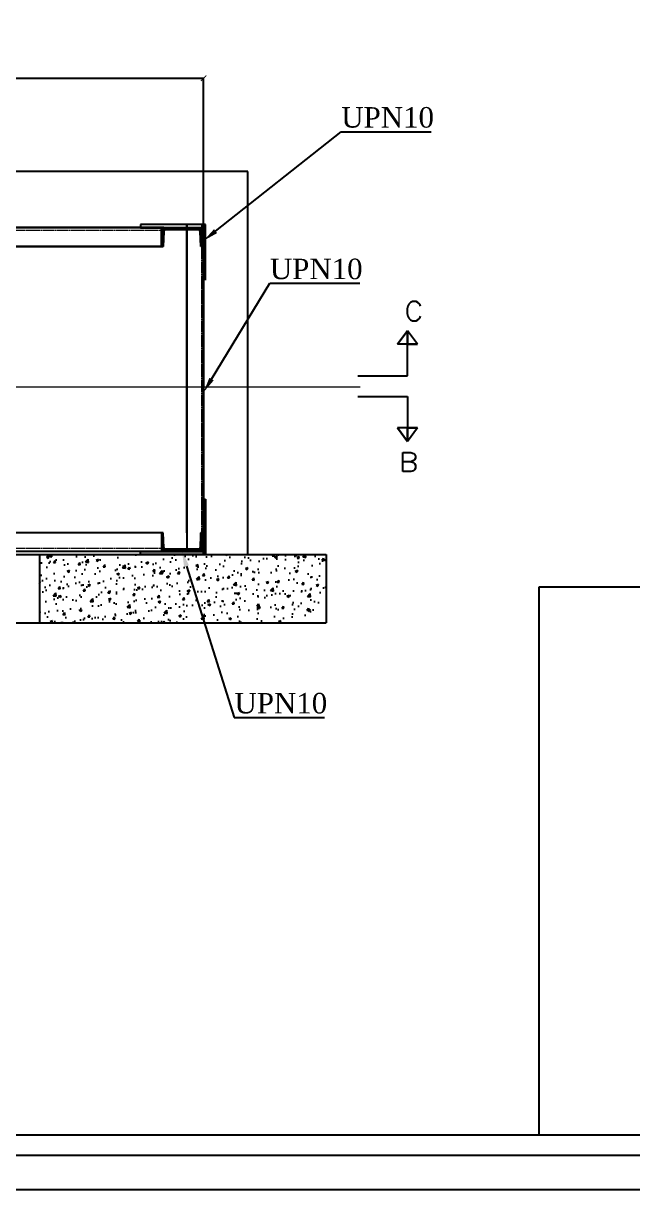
# Model space of a CAD drawing. Header units: millimetres. Extents: x -23396 to 106750, y 116 to 66281.
# Drawn here: x 13692 to 22626, y 34682 to 51782 of the extents above; entities that cross this region are included whole.
import ezdxf
from ezdxf import colors
from ezdxf.entities.mleader import LeaderData, LeaderLine
from ezdxf.math import Vec2, Vec3

# ---------------------------------------------------------------- set-up
doc = ezdxf.new("R2010")
doc.units = ezdxf.units.MM
doc.linetypes.add('ACAD_ISO02W100', pattern=[15, 12, -3])
doc.linetypes.add('CENTER', pattern=[50.8, 31.75, -6.35, 6.35, -6.35])
doc.layers.add('CL', color=2, linetype='CENTER', lineweight=0)
doc.layers.add('DL', color=8, linetype='ACAD_ISO02W100', lineweight=0)
doc.styles.add('Century Gothic$001H0', font='cent.shx')
doc.styles.add('nassar2', font='cent.shx', dxfattribs={"height": 60})
doc.dimstyles.new('Copy of ISO-25', dxfattribs={"dimtxt": 250, "dimasz": 80, "dimexe": 1.25, "dimexo": 0.625, "dimtad": 1, "dimtxsty": 'Century Gothic$001H0', "dimblk": 'ARCHTICK', "dimcen": 2.5, "dimadec": 0, "dimazin": 0, "dimtfac": 1, "dimtmove": 0, "dimatfit": 3, "dimfxl": 1, "dimarcsym": 0})

# ---------------------------------------------------------------- blocks, each defined once
blk = doc.blocks.new('_ArchTick')
at = {"color": 0, "linetype": 'ByBlock', "const_width": 0.15}
blk.add_lwpolyline([(-0.5, -0.5), (0.5, 0.5)], dxfattribs=at)
blk = doc.blocks.new('*D51')
at = {"color": 0, "lineweight": -2, "transparency": 16777216}
for p, q in [((15753, 48790), (3677, 48790)), ((3678, 44040), (3678, 48790)), ((15796, 44040), (3677, 44040))]:
    blk.add_line(p, q, dxfattribs=at)
at = {"layer": 'Defpoints', "color": 0, "transparency": 16777216}
for p in [(3678, 48790), (15753, 48790), (15797, 44040)]:
    blk.add_point(p, dxfattribs=at)
at = {"color": 0, "lineweight": -2, "transparency": 16777216, "xscale": 80, "yscale": 80, "zscale": 80}
for p, rotation in [((3678, 48790), 90), ((3678, 44040), 270)]:
    blk.add_blockref('_ArchTick', p, dxfattribs=dict(at, rotation=rotation))
at = {"color": 0, "transparency": 16777216, "insert": (3552, 46415), "char_height": 250, "attachment_point": 5, "rotation": 90, "style": 'Century Gothic$001H0'}
blk.add_mtext('SHAFT DEPTH 950', dxfattribs=at)
blk = doc.blocks.new('*D55')
at = {"color": 0, "lineweight": -2, "transparency": 16777216}
for p, q in [((6335, 45751), (6335, 50977)), ((6335, 50976), (16335, 50976)), ((16335, 46374), (16335, 50977))]:
    blk.add_line(p, q, dxfattribs=at)
at = {"layer": 'Defpoints', "color": 0, "transparency": 16777216}
for p in [(16335, 50976), (16335, 46373), (6335, 45751)]:
    blk.add_point(p, dxfattribs=at)
at = {"color": 0, "lineweight": -2, "transparency": 16777216, "xscale": 80, "yscale": 80, "zscale": 80, "rotation": 180}
blk.add_blockref('_ArchTick', (6335, 50976), dxfattribs=at)
at = {"color": 0, "lineweight": -2, "transparency": 16777216, "xscale": 80, "yscale": 80, "zscale": 80}
blk.add_blockref('_ArchTick', (16335, 50976), dxfattribs=at)
at = {"color": 0, "transparency": 16777216, "insert": (11335, 51102), "char_height": 250, "attachment_point": 5, "style": 'Century Gothic$001H0'}
blk.add_mtext('SHAFT WIDTH 2000', dxfattribs=at)

msp = doc.modelspace()

# ---------------------------------------------------------------- hatches: boundary and pattern name
at = {"linetype": 'Continuous'}
h = msp.add_hatch(dxfattribs=at)
h.set_pattern_fill('ANSI31', color=4, scale=5)
h.set_pattern_definition([(45, (357443.5189, 1082318.335), (-0.44194173824, 0.44194173824), [])])
h.paths.add_polyline_path([(16315.8, 48511.891), (16292.515, 48511.891), (16284.12, 48727.791), (16284.12, 48732.041), (16281.965, 48736.241), (16279.835, 48740.491), (16277.7, 48744.741), (16275.635, 48746.841), (16271.365, 48748.991), (16267.17, 48751.041), (16262.88, 48753.191), (16258.685, 48753.191), (15773.965, 48753.191), (15769.77, 48753.191), (15765.48, 48751.041), (15761.285, 48748.991), (15757.015, 48746.841), (15754.95, 48744.741), (15752.815, 48740.491), (15750.685, 48736.241), (15750.665, 48727.791), (15742.2, 48511.891), (15718.915, 48511.891), (15718.915, 48784.941), (16307.4, 48784.941), (16309.465, 48782.841), (16311.6, 48782.841), (16313.735, 48780.691), (16315.8, 48778.641)])
h = msp.add_hatch(dxfattribs=at)
h.set_pattern_fill('ANSI31', color=4, scale=5)
h.set_pattern_definition([(45, (357443.5189, 1088037.895), (-0.44194173824, 0.44194173824), [])])
h.paths.add_polyline_path([(16315.8, 44312.791), (16292.515, 44312.791), (16284.12, 44096.891), (16284.12, 44092.641), (16281.965, 44088.441), (16279.835, 44084.191), (16277.7, 44079.941), (16275.635, 44077.841), (16271.365, 44075.691), (16267.17, 44073.641), (16262.88, 44071.491), (16258.685, 44071.491), (15773.965, 44071.491), (15769.77, 44071.491), (15765.48, 44073.641), (15761.285, 44075.691), (15757.015, 44077.841), (15754.95, 44079.941), (15752.815, 44084.191), (15750.685, 44088.441), (15750.665, 44096.891), (15742.2, 44312.791), (15718.915, 44312.791), (15718.915, 44039.741), (16307.4, 44039.741), (16309.465, 44041.841), (16311.6, 44041.841), (16313.735, 44043.991), (16315.8, 44046.041)])
h = msp.add_hatch()
h.set_pattern_fill('AR-CONC', color=4, scale=2)
h.paths.add_polyline_path([(18130.528, 42993.141), (18130.528, 43993.141), (13928.522, 43993.141), (13928.522, 42993.141)])

# ---------------------------------------------------------------- linework, layer by layer
at = {"color": 0}
for p, q in [((16982.615, 49610.481), (5896.76, 49610.481)), ((16982.615, 43993.141), (16982.615, 49610.481)), ((16301.015, 48784.941), (6364.525, 48784.941)), ((16334.915, 48831.541), (15407.765, 48831.541)), ((15407.765, 48831.541), (15407.765, 48784.941)), ((15407.765, 48784.941), (16334.915, 48784.941)), ((15718.915, 48511.891), (15718.915, 48784.941)), ((15718.915, 48511.891), (15718.915, 48784.941)), ((15742.2, 48784.941), (15718.915, 48784.941)), ((15718.915, 48511.891), (15718.915, 48784.941)), ((15718.915, 48784.941), (16315.8, 48784.941)), ((15718.915, 48784.941), (16315.8, 48784.941)), ((16315.8, 48784.941), (15718.915, 48784.941)), ((15718.915, 48784.941), (16315.8, 48784.941)), ((15750.665, 48784.941), (15742.2, 48784.941)), ((15752.8, 48784.941), (15750.665, 48784.941)), ((15750.665, 48727.791), (15750.685, 48736.241)), ((15750.685, 48736.241), (15752.815, 48740.491)), ((15750.685, 48736.241), (15752.815, 48740.491)), ((15754.955, 48784.941), (15752.8, 48784.941)), ((15752.815, 48740.491), (15754.95, 48744.741)), ((15752.815, 48740.491), (15754.95, 48744.741)), ((15754.95, 48744.741), (15757.015, 48746.841)), ((15754.95, 48744.741), (15757.015, 48746.841)), ((15759.15, 48784.941), (15754.955, 48784.941)), ((15757.015, 48746.841), (15761.285, 48748.991)), ((15757.015, 48746.841), (15761.285, 48748.991)), ((15763.35, 48784.941), (15759.15, 48784.941)), ((15761.285, 48748.991), (15765.48, 48751.041)), ((15761.285, 48748.991), (15765.48, 48751.041)), ((15765.485, 48784.941), (15763.35, 48784.941)), ((15765.48, 48751.041), (15769.77, 48753.191)), ((15765.48, 48751.041), (15769.77, 48753.191)), ((15769.75, 48784.941), (15765.485, 48784.941)), ((15773.965, 48784.941), (15769.75, 48784.941)), ((15769.77, 48753.191), (15773.965, 48753.191)), ((15769.77, 48753.191), (15773.965, 48753.191)), ((16258.685, 48784.941), (15773.965, 48784.941)), ((16258.685, 48753.191), (15773.965, 48753.191)), ((16258.685, 48753.191), (15773.965, 48753.191)), ((16258.685, 48753.191), (15773.965, 48753.191)), ((16089.365, 44312.791), (16089.365, 48831.541)), ((16089.365, 48831.541), (16089.365, 44071.491)), ((16262.88, 48784.941), (16258.685, 48784.941)), ((16262.88, 48753.191), (16258.685, 48753.191)), ((16262.88, 48753.191), (16258.685, 48753.191)), ((16267.17, 48784.941), (16262.88, 48784.941)), ((16267.17, 48751.041), (16262.88, 48753.191)), ((16267.17, 48751.041), (16262.88, 48753.191)), ((16271.365, 48784.941), (16267.17, 48784.941)), ((16271.365, 48748.991), (16267.17, 48751.041)), ((16271.365, 48748.991), (16267.17, 48751.041)), ((16275.635, 48784.941), (16271.365, 48784.941)), ((16275.635, 48746.841), (16271.365, 48748.991)), ((16275.635, 48746.841), (16271.365, 48748.991)), ((16277.7, 48784.941), (16275.635, 48784.941)), ((16277.7, 48744.741), (16275.635, 48746.841)), ((16277.7, 48744.741), (16275.635, 48746.841)), ((16279.835, 48784.941), (16277.7, 48784.941)), ((16279.835, 48740.491), (16277.7, 48744.741)), ((16279.835, 48740.491), (16277.7, 48744.741)), ((16281.965, 48784.941), (16279.835, 48784.941)), ((16281.965, 48736.241), (16279.835, 48740.491)), ((16281.965, 48736.241), (16279.835, 48740.491)), ((16284.12, 48784.941), (16281.965, 48784.941)), ((16284.12, 48732.041), (16281.965, 48736.241)), ((16284.12, 48732.041), (16281.965, 48736.241)), ((16292.515, 48784.941), (16284.12, 48784.941)), ((16307.4, 48784.941), (16292.515, 48784.941)), ((16309.465, 48782.841), (16307.4, 48784.941)), ((16311.6, 48782.841), (16309.465, 48782.841)), ((16311.6, 48782.841), (16309.465, 48782.841)), ((16313.735, 48780.691), (16311.6, 48782.841)), ((16313.735, 48780.691), (16311.6, 48782.841)), ((16315.8, 48778.641), (16313.735, 48780.691)), ((16315.8, 48778.641), (16313.735, 48780.691)), ((16315.8, 48784.941), (16315.8, 48511.891)), ((16315.8, 48511.891), (16315.8, 48778.641)), ((16315.8, 48511.891), (16315.8, 48778.641)), ((16315.8, 48778.641), (16315.8, 48511.891)), ((16315.8, 48778.641), (16315.8, 48511.891)), ((16315.8, 48511.891), (16315.8, 48778.641)), ((16315.8, 48511.891), (16315.8, 48778.641)), ((16315.8, 48778.641), (16315.8, 48511.891)), ((16315.8, 48778.641), (16315.8, 48511.891)), ((16315.8, 48511.891), (16315.8, 48778.641)), ((16315.8, 48511.891), (16315.8, 48778.641)), ((16315.8, 48778.641), (16315.8, 48511.891)), ((16315.8, 48778.641), (16315.8, 48511.891)), ((16315.8, 48511.891), (16315.8, 48778.641)), ((16315.8, 48778.641), (16315.8, 48511.891)), ((16315.8, 48778.641), (16315.8, 48511.891)), ((16315.8, 48776.491), (16315.8, 48778.641)), ((16315.8, 48511.891), (16315.8, 48776.491)), ((16315.8, 48511.891), (16315.8, 48776.491)), ((16334.915, 48784.941), (16334.915, 48831.541)), ((16334.915, 48831.541), (16334.915, 44039.741)), ((16334.915, 48831.541), (16334.915, 48018.691)), ((16364.565, 48831.541), (16334.915, 48831.541)), ((16334.915, 43993.141), (16334.915, 48784.941)), ((16364.565, 48018.691), (16364.565, 48831.541)), ((15750.665, 48727.791), (15742.2, 48511.891)), ((15750.665, 48727.791), (15742.2, 48511.891)), ((15750.665, 48727.791), (15742.2, 48511.891)), ((16284.12, 48732.041), (16284.12, 48727.791)), ((16284.12, 48727.791), (16284.12, 48727.791)), ((16284.12, 48727.791), (16284.12, 48727.791)), ((16292.515, 48511.891), (16284.12, 48727.791)), ((16292.515, 48511.891), (16284.12, 48727.791)), ((16292.515, 48511.891), (16284.12, 48727.791)), ((6914.845, 48511.891), (15742.2, 48511.891)), ((15735.865, 48511.891), (6914.845, 48511.891)), ((15742.2, 48511.891), (15718.915, 48511.891)), ((15742.2, 48511.891), (15718.915, 48511.891)), ((15742.2, 48511.891), (15718.915, 48511.891)), ((16089.365, 48511.891), (16089.365, 44312.791)), ((16089.365, 44312.791), (16089.365, 48511.891)), ((16307.4, 48511.891), (16292.515, 48511.891)), ((16307.4, 48511.891), (16292.515, 48511.891)), ((16315.8, 48511.891), (16292.515, 48511.891)), ((16309.465, 48511.891), (16307.4, 48511.891)), ((16309.465, 48511.891), (16307.4, 48511.891)), ((16311.6, 48511.891), (16309.465, 48511.891)), ((16311.6, 48511.891), (16309.465, 48511.891)), ((16311.6, 48511.891), (16311.6, 48511.891)), ((16311.6, 48511.891), (16311.6, 48511.891)), ((16313.735, 48511.891), (16311.6, 48511.891)), ((16313.735, 48511.891), (16311.6, 48511.891)), ((16313.735, 48511.891), (16313.735, 48511.891)), ((16313.735, 48511.891), (16313.735, 48511.891)), ((16315.8, 48511.891), (16313.735, 48511.891)), ((16315.8, 48511.891), (16313.735, 48511.891)), ((16315.8, 48511.891), (16315.8, 48511.891)), ((16315.8, 48511.891), (16315.8, 48511.891)), ((19330.424, 47635.093), (19317.724, 47594.843)), ((19317.724, 47594.843), (19317.724, 47529.293)), ((19343.124, 47662.593), (19330.424, 47635.093)), ((19370.624, 47688.043), (19343.124, 47662.593)), ((19396.024, 47702.843), (19370.624, 47688.043)), ((19451.074, 47702.843), (19396.024, 47702.843)), ((19476.474, 47688.043), (19451.074, 47702.843)), ((19503.974, 47662.593), (19476.474, 47688.043)), ((19516.674, 47635.093), (19503.974, 47662.593)), ((19317.724, 47529.293), (19330.424, 47489.043)), ((19330.424, 47489.043), (19343.124, 47461.543)), ((19343.124, 47461.543), (19370.624, 47436.093)), ((19370.624, 47436.093), (19396.024, 47421.293)), ((19396.024, 47421.293), (19451.074, 47421.293)), ((19451.074, 47421.293), (19476.474, 47436.093)), ((19476.474, 47436.093), (19503.974, 47461.543)), ((19503.974, 47461.543), (19516.674, 47489.043)), ((19180.124, 47076.293), (19326.174, 47273.143)), ((19326.174, 47273.143), (19180.124, 47076.293)), ((19472.224, 47076.293), (19326.174, 47273.143)), ((19326.174, 47273.143), (19326.174, 47076.293)), ((19326.174, 47273.143), (19326.174, 47076.293)), ((19472.224, 47076.293), (19326.174, 47273.143)), ((19326.174, 47273.143), (19326.174, 47076.293)), ((19326.174, 47273.143), (19326.174, 47076.293)), ((19326.174, 46612.743), (19326.174, 47273.143)), ((19472.224, 47076.293), (19326.174, 47273.143)), ((19326.174, 47076.293), (19180.124, 47076.293)), ((19326.174, 47076.293), (19180.124, 47076.293)), ((19472.224, 47076.293), (19180.124, 47076.293)), ((19326.174, 47076.293), (19472.224, 47076.293)), ((19326.174, 47076.293), (19472.224, 47076.293)), ((18595.924, 46612.743), (19326.174, 46612.743)), ((18595.924, 46312.743), (19326.174, 46312.743)), ((19326.174, 46312.743), (19326.174, 45652.343)), ((19326.174, 45849.193), (19180.124, 45849.193)), ((19326.174, 45849.193), (19180.124, 45849.193)), ((19180.124, 45849.193), (19326.174, 45652.343)), ((19472.224, 45849.193), (19180.124, 45849.193)), ((19326.174, 45652.343), (19180.124, 45849.193)), ((19472.224, 45849.193), (19326.174, 45652.343)), ((19326.174, 45652.343), (19326.174, 45849.193)), ((19326.174, 45849.193), (19472.224, 45849.193)), ((19326.174, 45652.343), (19326.174, 45849.193)), ((19472.224, 45849.193), (19326.174, 45652.343)), ((19326.174, 45652.343), (19326.174, 45849.193)), ((19326.174, 45849.193), (19472.224, 45849.193)), ((19326.174, 45652.343), (19326.174, 45849.193)), ((19472.224, 45849.193), (19326.174, 45652.343)), ((19254.263, 45209.206), (19254.263, 45488.606)), ((19254.263, 45488.606), (19374.863, 45488.606)), ((19374.863, 45488.606), (19415.113, 45475.906)), ((19374.863, 45355.256), (19254.263, 45355.256)), ((19415.113, 45370.056), (19374.863, 45355.256)), ((19374.863, 45355.256), (19415.113, 45342.506)), ((19415.113, 45475.906), (19427.813, 45463.156)), ((19427.813, 45382.756), (19415.113, 45370.056)), ((19415.113, 45342.506), (19427.813, 45329.856)), ((19427.813, 45463.156), (19442.613, 45435.656)), ((19442.613, 45408.156), (19427.813, 45382.756)), ((19427.813, 45329.856), (19442.613, 45302.356)), ((19442.613, 45435.656), (19442.613, 45408.156)), ((19374.863, 45209.206), (19254.263, 45209.206)), ((19415.113, 45221.856), (19374.863, 45209.206)), ((19427.813, 45236.656), (19415.113, 45221.856)), ((19442.613, 45262.106), (19427.813, 45236.656)), ((19442.613, 45302.356), (19442.613, 45262.106)), ((16334.915, 43993.141), (16334.915, 44805.941)), ((16334.915, 44805.941), (16364.565, 44805.941)), ((16364.565, 44805.941), (16364.565, 43993.141)), ((15735.865, 44312.791), (6914.845, 44312.791)), ((15718.915, 44312.791), (15718.915, 44039.741)), ((15742.2, 44312.791), (15718.915, 44312.791)), ((15718.915, 44312.791), (15718.915, 44039.741)), ((15742.2, 44312.791), (15718.915, 44312.791)), ((15718.915, 44312.791), (15718.915, 44039.741)), ((15742.2, 44312.791), (15718.915, 44312.791)), ((15750.665, 44096.891), (15742.2, 44312.791)), ((15750.665, 44096.891), (15742.2, 44312.791)), ((15750.665, 44096.891), (15742.2, 44312.791)), ((16292.515, 44312.791), (16284.12, 44096.891)), ((16292.515, 44312.791), (16284.12, 44096.891)), ((16292.515, 44312.791), (16284.12, 44096.891)), ((16307.4, 44312.791), (16292.515, 44312.791)), ((16307.4, 44312.791), (16292.515, 44312.791)), ((16315.8, 44312.791), (16292.515, 44312.791)), ((16309.465, 44312.791), (16307.4, 44312.791)), ((16309.465, 44312.791), (16307.4, 44312.791)), ((16311.6, 44312.791), (16309.465, 44312.791)), ((16311.6, 44312.791), (16309.465, 44312.791)), ((16311.6, 44312.791), (16311.6, 44312.791)), ((16311.6, 44312.791), (16311.6, 44312.791)), ((16313.735, 44312.791), (16311.6, 44312.791)), ((16313.735, 44312.791), (16311.6, 44312.791)), ((16313.735, 44312.791), (16313.735, 44312.791)), ((16313.735, 44312.791), (16313.735, 44312.791)), ((16315.8, 44312.791), (16313.735, 44312.791)), ((16315.8, 44312.791), (16313.735, 44312.791)), ((16315.8, 44312.791), (16315.8, 44046.041)), ((16315.8, 44312.791), (16315.8, 44046.041)), ((16315.8, 44046.041), (16315.8, 44312.791)), ((16315.8, 44046.041), (16315.8, 44312.791)), ((16315.8, 44312.791), (16315.8, 44312.791)), ((16315.8, 44312.791), (16315.8, 44046.041)), ((16315.8, 44312.791), (16315.8, 44046.041)), ((16315.8, 44046.041), (16315.8, 44312.791)), ((16315.8, 44046.041), (16315.8, 44312.791)), ((16315.8, 44312.791), (16315.8, 44312.791)), ((16315.8, 44312.791), (16315.8, 44046.041)), ((16315.8, 44312.791), (16315.8, 44046.041)), ((16315.8, 44046.041), (16315.8, 44312.791)), ((16315.8, 44046.041), (16315.8, 44312.791)), ((16315.8, 44312.791), (16315.8, 44048.191)), ((16315.8, 44312.791), (16315.8, 44046.041)), ((16315.8, 44046.041), (16315.8, 44312.791)), ((16315.8, 44046.041), (16315.8, 44312.791)), ((16315.8, 44312.791), (16315.8, 44048.191)), ((16315.8, 44039.741), (16315.8, 44312.791)), ((16301.015, 44039.741), (6364.525, 44039.741)), ((15407.765, 44039.741), (16334.915, 44039.741)), ((16334.915, 43993.141), (15407.765, 43993.141)), ((15742.2, 44039.741), (15718.915, 44039.741)), ((15718.915, 44039.741), (16315.8, 44039.741)), ((15718.915, 44039.741), (16315.8, 44039.741)), ((16315.8, 44039.741), (15718.915, 44039.741)), ((15718.915, 44039.741), (16315.8, 44039.741)), ((15750.665, 44039.741), (15742.2, 44039.741)), ((15750.665, 44096.891), (15750.685, 44088.441)), ((15752.8, 44039.741), (15750.665, 44039.741)), ((15750.685, 44088.441), (15752.815, 44084.191)), ((15750.685, 44088.441), (15752.815, 44084.191)), ((15754.955, 44039.741), (15752.8, 44039.741)), ((15752.815, 44084.191), (15754.95, 44079.941)), ((15752.815, 44084.191), (15754.95, 44079.941)), ((15754.95, 44079.941), (15757.015, 44077.841)), ((15754.95, 44079.941), (15757.015, 44077.841)), ((15759.15, 44039.741), (15754.955, 44039.741)), ((15757.015, 44077.841), (15761.285, 44075.691)), ((15757.015, 44077.841), (15761.285, 44075.691)), ((15763.35, 44039.741), (15759.15, 44039.741)), ((15761.285, 44075.691), (15765.48, 44073.641)), ((15761.285, 44075.691), (15765.48, 44073.641)), ((15765.485, 44039.741), (15763.35, 44039.741)), ((15765.48, 44073.641), (15769.77, 44071.491)), ((15765.48, 44073.641), (15769.77, 44071.491)), ((15769.75, 44039.741), (15765.485, 44039.741)), ((15773.965, 44039.741), (15769.75, 44039.741)), ((15769.77, 44071.491), (15773.965, 44071.491)), ((15769.77, 44071.491), (15773.965, 44071.491)), ((16258.685, 44071.491), (15773.965, 44071.491)), ((16258.685, 44071.491), (15773.965, 44071.491)), ((16258.685, 44071.491), (15773.965, 44071.491)), ((16258.685, 44039.741), (15773.965, 44039.741)), ((16262.88, 44071.491), (16258.685, 44071.491)), ((16262.88, 44071.491), (16258.685, 44071.491)), ((16262.88, 44039.741), (16258.685, 44039.741)), ((16267.17, 44073.641), (16262.88, 44071.491)), ((16267.17, 44073.641), (16262.88, 44071.491)), ((16267.17, 44039.741), (16262.88, 44039.741)), ((16271.365, 44075.691), (16267.17, 44073.641)), ((16271.365, 44075.691), (16267.17, 44073.641)), ((16271.365, 44039.741), (16267.17, 44039.741)), ((16275.635, 44077.841), (16271.365, 44075.691)), ((16275.635, 44077.841), (16271.365, 44075.691)), ((16275.635, 44039.741), (16271.365, 44039.741)), ((16277.7, 44079.941), (16275.635, 44077.841)), ((16277.7, 44079.941), (16275.635, 44077.841)), ((16277.7, 44039.741), (16275.635, 44039.741)), ((16279.835, 44084.191), (16277.7, 44079.941)), ((16279.835, 44084.191), (16277.7, 44079.941)), ((16279.835, 44039.741), (16277.7, 44039.741)), ((16281.965, 44088.441), (16279.835, 44084.191)), ((16281.965, 44088.441), (16279.835, 44084.191)), ((16281.965, 44039.741), (16279.835, 44039.741)), ((16284.12, 44092.641), (16281.965, 44088.441)), ((16284.12, 44092.641), (16281.965, 44088.441)), ((16284.12, 44039.741), (16281.965, 44039.741)), ((16284.12, 44096.891), (16284.12, 44096.891)), ((16284.12, 44096.891), (16284.12, 44096.891)), ((16284.12, 44092.641), (16284.12, 44096.891)), ((16292.515, 44039.741), (16284.12, 44039.741)), ((16307.4, 44039.741), (16292.515, 44039.741)), ((16309.465, 44041.841), (16307.4, 44039.741)), ((16311.6, 44041.841), (16309.465, 44041.841)), ((16311.6, 44041.841), (16309.465, 44041.841)), ((16313.735, 44043.991), (16311.6, 44041.841)), ((16313.735, 44043.991), (16311.6, 44041.841)), ((16315.8, 44046.041), (16313.735, 44043.991)), ((16315.8, 44046.041), (16313.735, 44043.991)), ((16315.8, 44048.191), (16315.8, 44046.041)), ((16334.915, 44039.741), (16334.915, 43993.141)), ((16364.565, 43993.141), (16334.915, 43993.141)), ((44008.845, 35481.977), (1011.055, 35481.977))]:
    msp.add_line(p, q, dxfattribs=at)
at = {"linetype": 'Continuous'}
for p, q in [((4473.921, 43993.141), (18130.528, 43993.141)), ((13928.522, 43993.141), (13928.522, 42993.141)), ((15407.765, 43993.141), (15407.765, 44039.741)), ((18130.528, 43993.141), (18130.528, 42993.141)), ((4473.921, 42993.141), (18130.528, 42993.141))]:
    msp.add_line(p, q, dxfattribs=at)
for points in [[(211.055, 66281.328), (44808.845, 66281.328), (44808.845, 34681.977), (211.055, 34681.977)], [(711.055, 65781.328), (44308.845, 65781.328), (44308.845, 35181.977), (711.055, 35181.977)], [(1011.055, 65481.328), (44008.845, 65481.328), (44008.845, 35481.977), (1011.055, 35481.977)]]:
    msp.add_lwpolyline(points, close=True, dxfattribs=at)
msp.add_lwpolyline([(21257.104, 43522.385), (35908.545, 43522.385), (35908.545, 35481.977), (21257.104, 35481.977)], close=True)
at = {"color": 0}
for points in [[(16306.29, 48782.841), (16310.435, 48782.841), (16313.735, 48779.491), (16313.735, 48775.441)], [(16306.29, 48782.841), (16310.435, 48782.841), (16313.735, 48779.491), (16313.735, 48775.441)], [(16306.29, 44041.841), (16310.435, 44041.841), (16313.735, 44045.191), (16313.735, 44049.241)], [(16306.29, 44041.841), (16310.435, 44041.841), (16313.735, 44045.191), (16313.735, 44049.241)]]:
    msp.add_open_spline(points, degree=3, dxfattribs=at)
at = {"layer": 'CL', "linetype": 'Continuous'}
msp.add_line((4026.398, 46454.198), (18630.646, 46454.198), dxfattribs=at)
at = {"layer": 'DL', "ltscale": 2, "transparency": 33554666}
for p, q in [((15735.865, 48742.591), (6931.795, 48742.591)), ((16303.165, 48831.541), (16303.165, 44082.041)), ((15735.865, 44082.041), (6914.845, 44082.041))]:
    msp.add_line(p, q, dxfattribs=at)

# ---------------------------------------------------------------- dimensions: what is measured, and where the dimension line sits
dim = msp.add_linear_dim(base=(16334.915, 50976.212), p1=(6334.91, 45750.731), p2=(16334.915, 46373.166), text='SHAFT WIDTH 2000', dimstyle='Copy of ISO-25')
dim.commit()
dim.dimension.update_dxf_attribs({"geometry": '*D55', "text_midpoint": (11334.912, 51101.837)})
dim = msp.add_linear_dim(base=(3678.074, 48789.741), p1=(15797.025, 44039.741), p2=(15753.338, 48789.741), angle=90, text='SHAFT DEPTH 950', dimstyle='Copy of ISO-25')
dim.commit()
dim.dimension.update_dxf_attribs({"geometry": '*D51', "text_midpoint": (3552.449, 46414.741)})

# ---------------------------------------------------------------- leaders
at = {"linetype": 'Continuous'}
ml = msp.add_multileader_mtext('Standard', dxfattribs=at)
ml.set_content('UPN10', color=256, style='nassar2')
ml.set_leader_properties()
ml.build(insert=Vec2(0, 0))
ml.multileader.update_dxf_attribs({"text_left_attachment_type": 6, "text_right_attachment_type": 6, "dogleg_length": 0.36, "arrow_head_size": 225})
ctx = ml.context
ctx.base_point, ctx.char_height, ctx.arrow_head_size, ctx.landing_gap_size, ctx.plane_origin = Vec3(18353.36, 50193.219), 300, 225, 0.45, Vec3(15834.915, 49020.242)
ctx.left_attachment, ctx.right_attachment = 6, 6
notes = []
notes.append((ctx, [(0, (1, 1, 0), (18351.56, 50193.219), (1, 0), 1.8, [(0, [(16334.915, 48595.242)], 0, [])])]))
ctx.mtext.insert, ctx.mtext.flow_direction = Vec3(18353.81, 50553.219), 5
ml = msp.add_multileader_mtext('Standard', dxfattribs=at)
ml.set_content('UPN10', color=256, style='nassar2')
ml.set_leader_properties()
ml.build(insert=Vec2(0, 0))
ml.multileader.update_dxf_attribs({"text_left_attachment_type": 6, "text_right_attachment_type": 6, "dogleg_length": 0.36, "arrow_head_size": 225})
ctx = ml.context
ctx.base_point, ctx.char_height, ctx.arrow_head_size, ctx.landing_gap_size, ctx.plane_origin = Vec3(17306.679, 47971.144), 300, 225, 0.45, Vec3(15834.915, 45923.166)
ctx.left_attachment, ctx.right_attachment = 6, 6
notes.append((ctx, [(0, (1, 1, 0), (17304.879, 47971.144), (1, 0), 1.8, [(0, [(16334.915, 46373.166)], 0, [])])]))
ctx.mtext.insert, ctx.mtext.flow_direction = Vec3(17307.129, 48331.144), 5
ml = msp.add_multileader_mtext('Standard', dxfattribs=at)
ml.set_content('UPN10', color=256, style='nassar2')
ml.set_leader_properties()
ml.build(insert=Vec2(0, 0))
ml.multileader.update_dxf_attribs({"text_left_attachment_type": 6, "text_right_attachment_type": 6, "dogleg_length": 0.36, "arrow_head_size": 225})
ctx = ml.context
ctx.base_point, ctx.char_height, ctx.arrow_head_size, ctx.landing_gap_size, ctx.plane_origin = Vec3(16787.738, 41604.783), 300, 225, 0.45, Vec3(15834.915, 42673.701)
ctx.left_attachment, ctx.right_attachment = 6, 6
notes.append((ctx, [(0, (1, 1, 0), (16785.938, 41604.783), (1, 0), 1.8, [(0, [(16017.357, 44039.741)], 0, [])])]))
ctx.mtext.insert, ctx.mtext.flow_direction = Vec3(16788.188, 41964.783), 5
for ctx, leaders in notes:
    for number, flags, end, landing, length, lines in leaders:
        leader = LeaderData()
        leader.index, (leader.has_last_leader_line, leader.has_dogleg_vector, leader.attachment_direction) = number, flags
        leader.last_leader_point, leader.dogleg_vector, leader.dogleg_length = Vec3(end), Vec3(landing), length
        for number, points, colour, breaks in lines:
            line = LeaderLine()
            line.index, line.vertices, line.color, line.breaks = number, Vec3.list(points), colors.encode_raw_color(colour), breaks
            leader.lines.append(line)
        ctx.leaders.append(leader)

doc.saveas('drawing.dxf')
